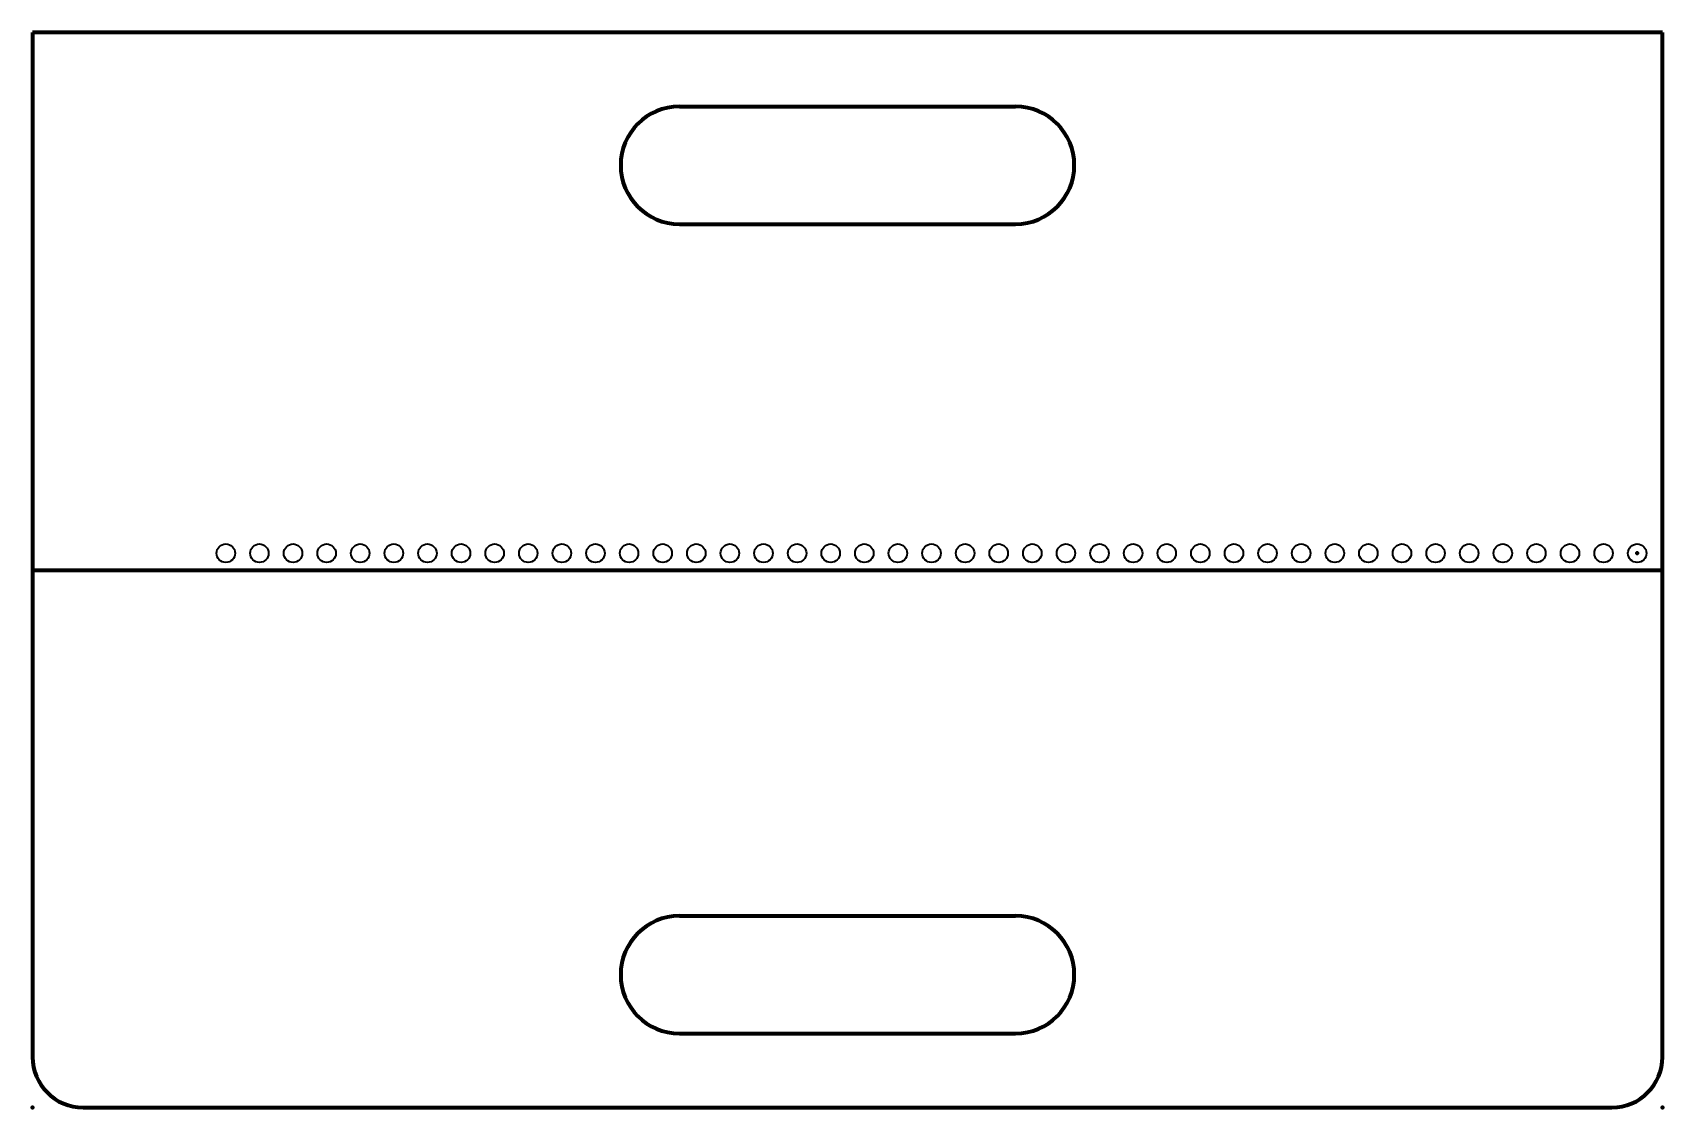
# Model space of a CAD drawing. Header units: millimetres. Extents: x 0 to 485, y 0 to 320.
import ezdxf

# ---------------------------------------------------------------- set-up
doc = ezdxf.new("R2010")
doc.units = ezdxf.units.MM
doc.layers.add('1', color=7, linetype='Continuous', true_color=0xffffff)
doc.layers.add('61', color=7, linetype='Continuous', true_color=0xffffff)

msp = doc.modelspace()

# ---------------------------------------------------------------- linework, layer by layer
at = {"layer": '1', "color": 163, "linetype": 'Continuous', "lineweight": 70}
for p, q in [((0, 320), (0, 15)), ((485, 320), (0, 320)), ((485, 15), (485, 320)), ((192.5, 298), (292.5, 298)), ((192.5, 263), (292.5, 263)), ((0, 160), (485, 160)), ((192.5, 57), (292.5, 57)), ((192.5, 22), (292.5, 22)), ((15, 0), (470, 0))]:
    msp.add_line(p, q, dxfattribs=at)
at = {"layer": '1', "color": 252, "linetype": 'Continuous', "lineweight": 35}
for p, q in [((485, 320), (0, 320)), ((0, 320), (0, 160)), ((485, 320), (0, 320)), ((0, 320), (0, 160)), ((485, 160), (485, 320)), ((485, 160), (485, 320)), ((192.5, 298), (292.5, 298)), ((192.5, 298), (292.5, 298)), ((292.5, 263), (192.5, 263)), ((292.5, 263), (192.5, 263)), ((0, 160), (0, 15)), ((485, 160), (0, 160)), ((485, 160), (0, 160)), ((0, 160), (0, 15)), ((0, 160), (485, 160)), ((0, 160), (485, 160)), ((485, 15), (485, 160)), ((485, 15), (485, 160)), ((192.5, 57), (292.5, 57)), ((192.5, 57), (292.5, 57)), ((292.5, 22), (192.5, 22)), ((292.5, 22), (192.5, 22)), ((15, 0), (470, 0)), ((15, 0), (470, 0))]:
    msp.add_line(p, q, dxfattribs=at)
for centre in [(57.5, 165), (57.5, 165), (67.5, 165), (67.5, 165), (77.5, 165), (77.5, 165), (87.5, 165), (87.5, 165), (97.5, 165), (97.5, 165), (107.5, 165), (107.5, 165), (117.5, 165), (117.5, 165), (127.5, 165), (127.5, 165), (137.5, 165), (137.5, 165), (147.5, 165), (147.5, 165), (157.5, 165), (157.5, 165), (167.5, 165), (167.5, 165), (177.5, 165), (177.5, 165), (187.5, 165), (187.5, 165), (197.5, 165), (197.5, 165), (207.5, 165), (207.5, 165), (217.5, 165), (217.5, 165), (227.5, 165), (227.5, 165), (237.5, 165), (237.5, 165), (247.5, 165), (247.5, 165), (257.5, 165), (257.5, 165), (267.5, 165), (267.5, 165), (277.5, 165), (277.5, 165), (287.5, 165), (287.5, 165), (297.5, 165), (297.5, 165), (307.5, 165), (307.5, 165), (317.5, 165), (317.5, 165), (327.5, 165), (327.5, 165), (337.5, 165), (337.5, 165), (347.5, 165), (347.5, 165), (357.5, 165), (357.5, 165), (367.5, 165), (367.5, 165), (377.5, 165), (377.5, 165), (387.5, 165), (387.5, 165), (397.5, 165), (397.5, 165), (407.5, 165), (407.5, 165), (417.5, 165), (417.5, 165), (427.5, 165), (427.5, 165), (437.5, 165), (437.5, 165), (447.5, 165), (447.5, 165), (457.5, 165), (457.5, 165), (467.5, 165), (467.5, 165), (477.5, 165), (477.5, 165)]:
    msp.add_circle(centre, 2.75, dxfattribs=at)
at = {"layer": '1', "color": 163, "linetype": 'Continuous', "lineweight": 70}
for centre, radius, start, end in [((192.5, 280.5), 17.5, 90, 270), ((292.5, 280.5), 17.5, 270, 90), ((192.5, 39.5), 17.5, 90, 270), ((292.5, 39.5), 17.5, 270, 90), ((15, 15), 15, 180, 270), ((470, 15), 15, 270, 0)]:
    msp.add_arc(centre, radius, start, end, dxfattribs=at)
at = {"layer": '1', "color": 252, "linetype": 'Continuous', "lineweight": 35}
for centre, radius, start, end in [((192.5, 280.5), 17.5, 90, 270), ((192.5, 280.5), 17.5, 90, 270), ((292.5, 280.5), 17.5, 270, 90), ((292.5, 280.5), 17.5, 270, 90), ((192.5, 39.5), 17.5, 90, 270), ((192.5, 39.5), 17.5, 90, 270), ((292.5, 39.5), 17.5, 270, 90), ((292.5, 39.5), 17.5, 270, 90), ((15, 15), 15, 180, 270), ((15, 15), 15, 180, 270), ((470, 15), 15, 270, 0), ((470, 15), 15, 270, 0)]:
    msp.add_arc(centre, radius, start, end, dxfattribs=at)
at = {"layer": '1', "color": 163, "linetype": 'Continuous', "lineweight": 70}
for p in [(477.5, 165), (0, 0), (485, 0)]:
    msp.add_point(p, dxfattribs=at)
at = {"layer": '61', "color": 23, "linetype": 'Continuous', "lineweight": 70}
msp.add_point((0, 0), dxfattribs=at)

doc.saveas('drawing.dxf')
